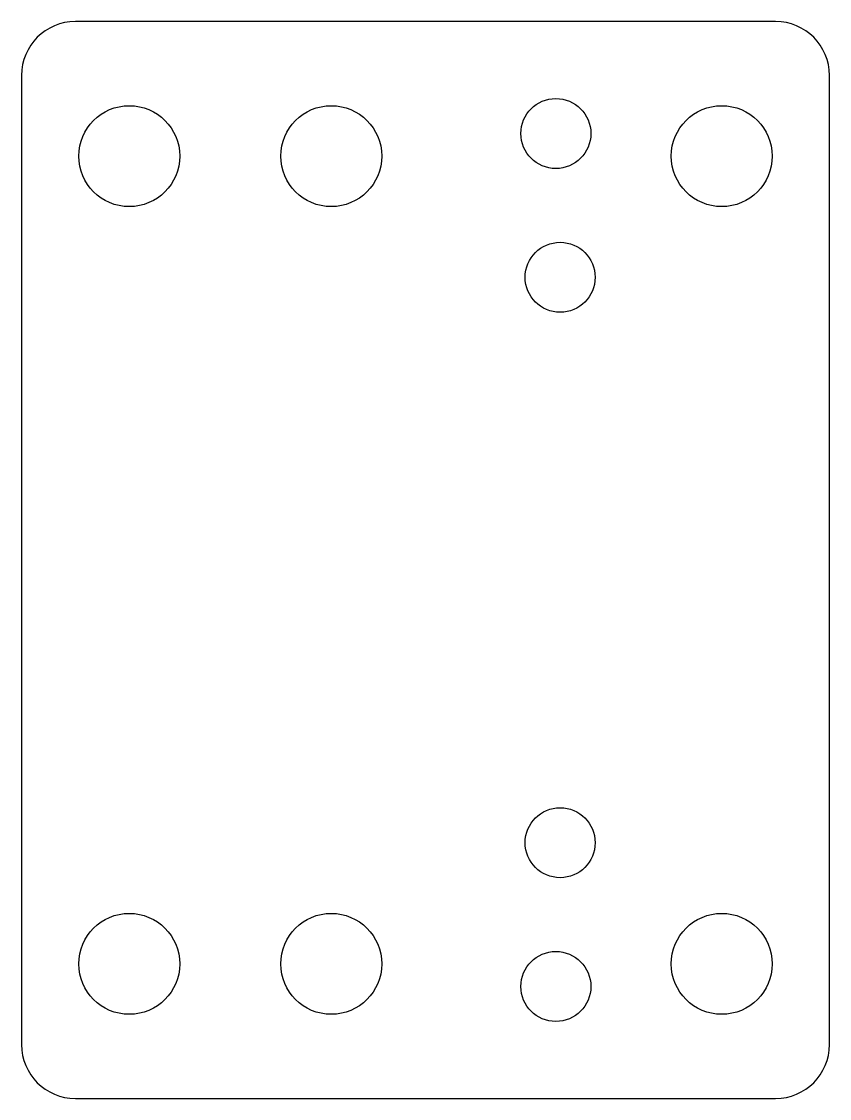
# Model space of a CAD drawing. Header units: millimetres. Extents: x -38.1 to 0, y 162.6 to 213.4.
import ezdxf

# ---------------------------------------------------------------- set-up
doc = ezdxf.new("R2010")
doc.units = ezdxf.units.MM

msp = doc.modelspace()

# ---------------------------------------------------------------- linework, layer by layer
at = {"color": 7, "linetype": 'Continuous', "lineweight": 25}
for p, q in [((-2.54, 213.36), (-35.56, 213.36)), ((-38.1, 210.82), (-38.1, 165.1)), ((0, 165.1), (0, 210.82)), ((-35.56, 162.56), (-2.54, 162.56))]:
    msp.add_line(p, q, dxfattribs=at)
for centre, radius in [((-33.02, 207.01), 2.3812), ((-23.495, 207.01), 2.3812), ((-12.9032, 208.0768), 1.651), ((-5.08, 207.01), 2.3812), ((-12.7, 201.295), 1.651), ((-12.7, 174.625), 1.651), ((-33.02, 168.91), 2.3812), ((-23.495, 168.91), 2.3812), ((-5.08, 168.91), 2.3812), ((-12.9032, 167.8432), 1.651)]:
    msp.add_circle(centre, radius, dxfattribs=at)
for centre, start, end in [((-35.56, 210.82), 90, 180), ((-2.54, 210.82), 0, 90), ((-35.56, 165.1), 180, 270), ((-2.54, 165.1), 270, 0)]:
    msp.add_arc(centre, 2.54, start, end, dxfattribs=at)

doc.saveas('drawing.dxf')
